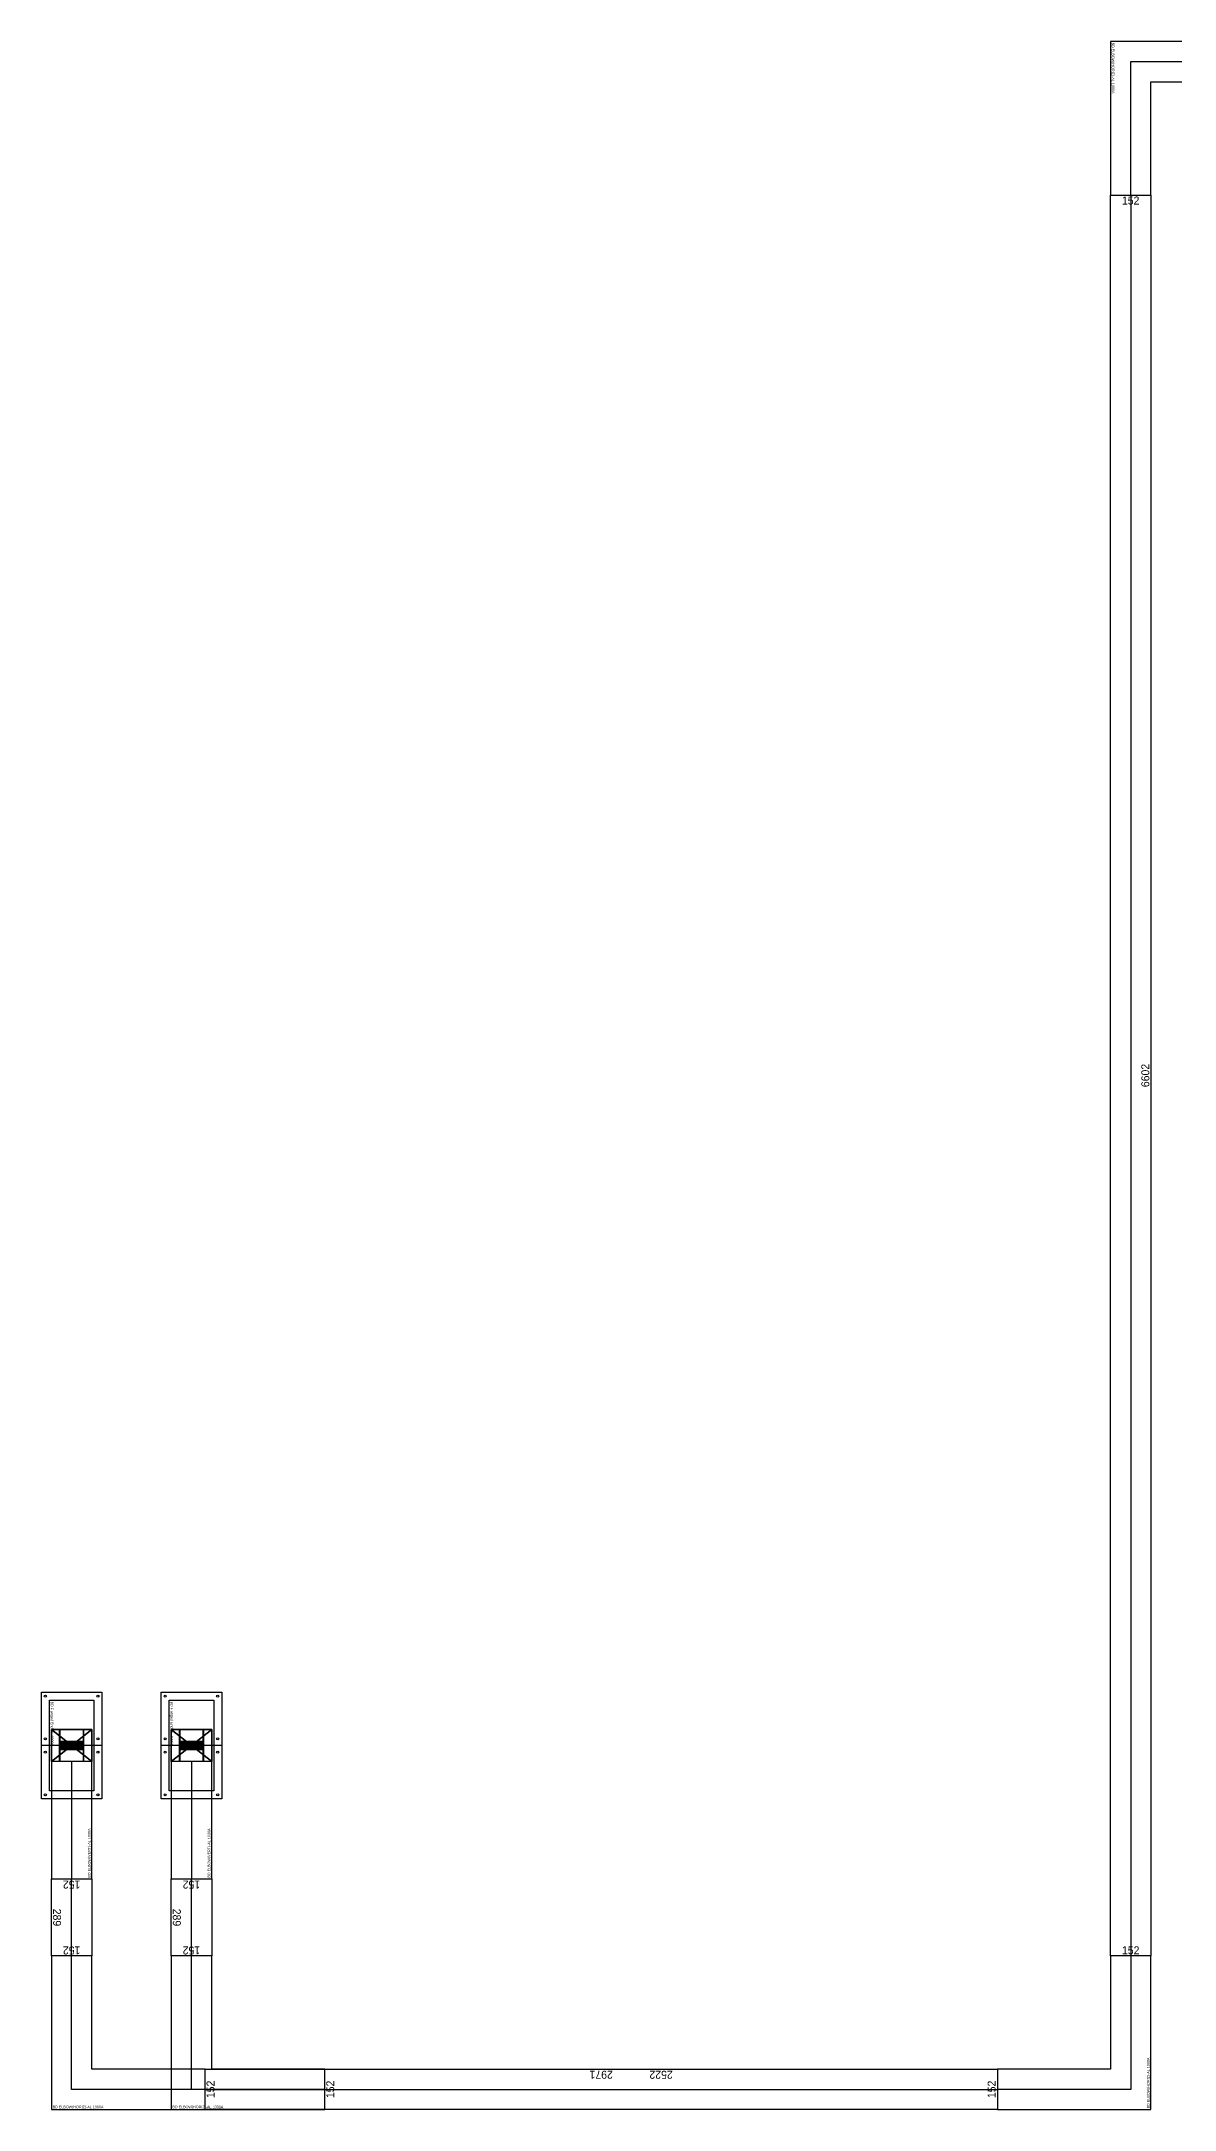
# Model space of a CAD drawing. Header units: millimetres. Extents: x 28486 to 374549, y -351975 to 868946.
# Drawn here: x 96278 to 100527, y -220860 to -213106 of the extents above; entities that cross this region are included whole.
import ezdxf
from ezdxf.enums import TextEntityAlignment as Align

# ---------------------------------------------------------------- set-up
doc = ezdxf.new("R2010")
doc.units = ezdxf.units.MM
doc.header["$LTSCALE"] = 150
doc.layers.get('Defpoints').update_dxf_attribs({"color": 150})
doc.layers.add('-----27 Bus Duct_HV_IT BACK UP A', color=7, linetype='Continuous')
doc.layers.add('-----27 Bus Duct_HV_IT BACK UP B', color=3, linetype='Continuous')
doc.styles.add('ELEC', font='')
doc.styles.get("Standard").update_dxf_attribs({"font": ''})
doc.styles.get('ELEC').set_extended_font_data('Dotum')
doc.styles.get('Standard').set_extended_font_data('Dotum')
doc.dimstyles.new('전기통신참고용-치수', dxfattribs={"dimscale": 15, "dimtxt": 2, "dimasz": 0, "dimexe": 0, "dimexo": 0, "dimgap": 0.4, "dimtad": 4, "dimdec": 0, "dimzin": 0, "dimdsep": 46, "dimtxsty": 'Standard', "dimblk": 'NONE', "dimcen": 0, "dimse1": 1, "dimse2": 1, "dimsd1": 1, "dimsd2": 1, "dimclrd": 8, "dimclre": 8, "dimclrt": 8, "dimadec": 0, "dimazin": 0, "dimtfac": 1, "dimtdec": 0, "dimtix": 1, "dimtmove": 2, "dimatfit": 0, "dimldrblk": 'NONE', "dimfxl": 2, "dimtolj": 1, "dimtzin": 0, "dimarcsym": 0})

# ---------------------------------------------------------------- blocks, each defined once
blk = doc.blocks.new('*D143')
at = {"layer": 'Defpoints', "color": 0, "transparency": 16777216}
for p in [(0, 1464), (152, 1464), (152, 1464)]:
    blk.add_point(p, dxfattribs=at)
at = {"color": 0, "transparency": 16777216, "insert": (76, 1443), "char_height": 30, "attachment_point": 5}
blk.add_mtext('\\A1;{\\C0;152}', dxfattribs=at)
blk = doc.blocks.new('_None')
blk = doc.blocks.new('*D144')
at = {"layer": 'Defpoints', "color": 0, "transparency": 16777216}
for p in [(152, 1464), (152, 1464), (152, 1175)]:
    blk.add_point(p, dxfattribs=at)
at = {"color": 0, "transparency": 16777216, "insert": (131, 1319.5), "char_height": 30, "attachment_point": 5, "rotation": 90}
blk.add_mtext('\\A1;{\\C0;289}', dxfattribs=at)
blk = doc.blocks.new('*D145')
at = {"layer": 'Defpoints', "color": 0, "transparency": 16777216}
for p in [(0, 1175), (152, 1175), (152, 1175)]:
    blk.add_point(p, dxfattribs=at)
at = {"color": 0, "transparency": 16777216, "insert": (76, 1196), "char_height": 30, "attachment_point": 5}
blk.add_mtext('\\A1;{\\C0;152}', dxfattribs=at)
blk = doc.blocks.new('*U67')
at = {"color": 1}
for p, q in [((340, 76), (220, -76)), ((220, 76), (340, -76))]:
    blk.add_line(p, q, dxfattribs=at)
at = {"color": 0}
blk.add_lwpolyline([(-220, -76), (220, -76), (220, 76), (-220, 76)], close=True, dxfattribs=at)
at = {"color": 1}
blk.add_lwpolyline([(220, 0), (-220, 0)], dxfattribs=at)
at = {"color": 0}
blk.add_lwpolyline([(220, -76), (340, -76), (340, 76), (220, 76)], dxfattribs=at)
at = {"color": 1}
for points in [[(220, -46, -0.4142136), (222, -44), (262.8, -44, 0.4142136), (263.8, -43), (263.8, 43, 0.4142136), (262.8, 44), (222, 44, -0.4142136), (220, 46), (220, 76, -0.4142136), (221, 75), (221, 46, 0.4142136), (222, 45), (338, 45, 0.4142136), (339, 46), (339, 75, -0.4142136), (340, 76), (340, 46, -0.4142136), (338, 44), (297.2, 44, 0.4142136), (296.2, 43), (296.2, -43, 0.4142136), (297.2, -44), (338, -44, -0.4142136), (340, -46), (340, -76, -0.4142136), (339, -75), (339, -46, 0.4142136), (338, -45), (222, -45, 0.4142136), (221, -46), (221, -75, -0.4142136), (220, -76), (220, -76), (220, -76), (220, -76)], [(264.8, -43), (264.8, 43, -0.4142136), (265.8, 44), (294.2, 44, -0.4142136), (295.2, 43), (295.2, -43, -0.4142136), (294.2, -44), (265.8, -44, -0.4142136)], [(265.8, -42), (265.8, 42, -0.4142136), (266.8, 43), (271.15, 43, -0.4142136), (272.15, 42), (272.15, -42, -0.4142136), (271.15, -43), (266.8, -43, -0.4142136)], [(273.15, -42), (273.15, 42, -0.4142136), (274.15, 43), (278.5, 43, -0.4142136), (279.5, 42), (279.5, -42, -0.4142136), (278.5, -43), (274.15, -43, -0.4142136)], [(280.5, -42), (280.5, 42, -0.4142136), (281.5, 43), (285.85, 43, -0.4142136), (286.85, 42), (286.85, -42, -0.4142136), (285.85, -43), (281.5, -43, -0.4142136)], [(287.85, -42), (287.85, 42, -0.4142136), (288.85, 43), (293.2, 43, -0.4142136), (294.2, 42), (294.2, -42, -0.4142136), (293.2, -43), (288.85, -43, -0.4142136)]]:
    blk.add_lwpolyline(points, format="xyb", close=True, dxfattribs=at)
at = {"color": 0, "style": 'ELEC'}
blk.add_text('BD ELBOW(VERT)-AL 1000A', height=10, dxfattribs=at).set_placement((-215, -66), align=Align.MIDDLE_LEFT)
blk = doc.blocks.new('*U66')
at = {"color": 0}
blk.add_line((0, 113.5), (0, -113.5), dxfattribs=at)
at = {"color": 1}
for p, q in [((60, 76), (-60, -76)), ((-60, 76), (60, -76))]:
    blk.add_line(p, q, dxfattribs=at)
at = {"color": 0}
for points in [[(200, -113.5), (-200, -113.5), (-200, 113.5), (200, 113.5)], [(170, -83.5), (-170, -83.5), (-170, 83.5), (170, 83.5)]]:
    blk.add_lwpolyline(points, close=True, dxfattribs=at)
at = {"color": 1}
blk.add_lwpolyline([(60, -76), (-60, -76), (-60, 76), (60, 76)], close=True, dxfattribs=at)
for points in [[(-60, -46, -0.4142136), (-58, -44), (-17.2, -44, 0.4142136), (-16.2, -43), (-16.2, 43, 0.4142136), (-17.2, 44), (-58, 44, -0.4142136), (-60, 46), (-60, 76, -0.4142136), (-59, 75), (-59, 46, 0.4142136), (-58, 45), (58, 45, 0.4142136), (59, 46), (59, 75, -0.4142136), (60, 76), (60, 46, -0.4142136), (58, 44), (17.2, 44, 0.4142136), (16.2, 43), (16.2, -43, 0.4142136), (17.2, -44), (58, -44, -0.4142136), (60, -46), (60, -76, -0.4142136), (59, -75), (59, -46, 0.4142136), (58, -45), (-58, -45, 0.4142136), (-59, -46), (-59, -75, -0.4142136), (-60, -76), (-60, -76), (-60, -76), (-60, -76)], [(-15.2, -43), (-15.2, 43, -0.4142136), (-14.2, 44), (14.2, 44, -0.4142136), (15.2, 43), (15.2, -43, -0.4142136), (14.2, -44), (-14.2, -44, -0.4142136)], [(-14.2, -42), (-14.2, 42, -0.4142136), (-13.2, 43), (-8.85, 43, -0.4142136), (-7.85, 42), (-7.85, -42, -0.4142136), (-8.85, -43), (-13.2, -43, -0.4142136)], [(-6.85, -42), (-6.85, 42, -0.4142136), (-5.85, 43), (-1.5, 43, -0.4142136), (-0.5, 42), (-0.5, -42, -0.4142136), (-1.5, -43), (-5.85, -43, -0.4142136)], [(0.5, -42), (0.5, 42, -0.4142136), (1.5, 43), (5.85, 43, -0.4142136), (6.85, 42), (6.85, -42, -0.4142136), (5.85, -43), (1.5, -43, -0.4142136)], [(7.85, -42), (7.85, 42, -0.4142136), (8.85, 43), (13.2, 43, -0.4142136), (14.2, 42), (14.2, -42, -0.4142136), (13.2, -43), (8.85, -43, -0.4142136)]]:
    blk.add_lwpolyline(points, format="xyb", close=True, dxfattribs=at)
at = {"color": 0}
for centre in [(-185, 98.5), (-25, 98.5), (25, 98.5), (185, 98.5), (-185, -98.5), (-25, -98.5), (25, -98.5), (185, -98.5)]:
    blk.add_circle(centre, 4, dxfattribs=at)
at = {"color": 0, "style": 'ELEC'}
blk.add_text('BD Flanged End-AL 1000A', height=10, dxfattribs=at).set_placement((-165, -73.5), align=Align.MIDDLE_LEFT)
blk = doc.blocks.new('*U68')
at = {"color": 0}
blk.add_lwpolyline([(-76, -76), (500, -76), (500, 76), (76, 76), (76, 500), (-76, 500)], close=True, dxfattribs=at)
at = {"color": 1}
blk.add_lwpolyline([(500, 0), (0, 0), (0, 500)], dxfattribs=at)
at = {"color": 0, "style": 'ELEC'}
blk.add_text('BD ELBOW(HORIZ)-AL 1000A', height=10, dxfattribs=at).set_placement((-71, -66), align=Align.MIDDLE_LEFT)
blk = doc.blocks.new('*D139')
at = {"layer": 'Defpoints', "color": 0, "transparency": 16777216}
for p in [(0, 1264), (152, 1264), (152, 1264)]:
    blk.add_point(p, dxfattribs=at)
at = {"color": 0, "transparency": 16777216, "insert": (76, 1243), "char_height": 30, "attachment_point": 5}
blk.add_mtext('\\A1;{\\C0;152}', dxfattribs=at)
blk = doc.blocks.new('*D140')
at = {"layer": 'Defpoints', "color": 0, "transparency": 16777216}
for p in [(152, 1264), (152, 1264), (152, -1706.5)]:
    blk.add_point(p, dxfattribs=at)
at = {"color": 0, "transparency": 16777216, "insert": (131, -221.3), "char_height": 30, "attachment_point": 5, "rotation": 90}
blk.add_mtext('\\A1;{\\C0;2971}', dxfattribs=at)
blk = doc.blocks.new('*D141')
at = {"layer": 'Defpoints', "color": 0, "transparency": 16777216}
for p in [(0, -1706.5), (152, -1706.5), (152, -1706.5)]:
    blk.add_point(p, dxfattribs=at)
at = {"color": 0, "transparency": 16777216, "insert": (76, -1685.5), "char_height": 30, "attachment_point": 5}
blk.add_mtext('\\A1;{\\C0;152}', dxfattribs=at)
blk = doc.blocks.new('*D135')
at = {"layer": 'Defpoints', "color": 0, "transparency": 16777216}
for p in [(0, 3791), (152, 3791), (152, 3791)]:
    blk.add_point(p, dxfattribs=at)
at = {"color": 0, "transparency": 16777216, "insert": (76, 3770), "char_height": 30, "attachment_point": 5}
blk.add_mtext('\\A1;{\\C0;152}', dxfattribs=at)
blk = doc.blocks.new('*D136')
at = {"layer": 'Defpoints', "color": 0, "transparency": 16777216}
for p in [(152, 3791), (152, 3791), (152, -2811)]:
    blk.add_point(p, dxfattribs=at)
at = {"color": 0, "transparency": 16777216, "insert": (131, 490), "char_height": 30, "attachment_point": 5, "rotation": 90}
blk.add_mtext('\\A1;{\\C0;6602}', dxfattribs=at)
blk = doc.blocks.new('*D137')
at = {"layer": 'Defpoints', "color": 0, "transparency": 16777216}
for p in [(0, -2811), (152, -2811), (152, -2811)]:
    blk.add_point(p, dxfattribs=at)
at = {"color": 0, "transparency": 16777216, "insert": (76, -2790), "char_height": 30, "attachment_point": 5}
blk.add_mtext('\\A1;{\\C0;152}', dxfattribs=at)
blk = doc.blocks.new('*D187')
at = {"layer": 'Defpoints', "color": 0, "transparency": 16777216}
for p in [(0, 1264), (152, 1264), (152, 1264)]:
    blk.add_point(p, dxfattribs=at)
at = {"color": 0, "transparency": 16777216, "insert": (76, 1243), "char_height": 30, "attachment_point": 5}
blk.add_mtext('\\A1;{\\C0;152}', dxfattribs=at)
blk = doc.blocks.new('*D188')
at = {"layer": 'Defpoints', "color": 0, "transparency": 16777216}
for p in [(152, 1264), (152, 1264), (152, -1257.5)]:
    blk.add_point(p, dxfattribs=at)
at = {"color": 0, "transparency": 16777216, "insert": (131, 3.2), "char_height": 30, "attachment_point": 5, "rotation": 90}
blk.add_mtext('\\A1;{\\C0;2522}', dxfattribs=at)
blk = doc.blocks.new('*D189')
at = {"layer": 'Defpoints', "color": 0, "transparency": 16777216}
for p in [(0, -1257.5), (152, -1257.5), (152, -1257.5)]:
    blk.add_point(p, dxfattribs=at)
at = {"color": 0, "transparency": 16777216, "insert": (76, -1236.5), "char_height": 30, "attachment_point": 5}
blk.add_mtext('\\A1;{\\C0;152}', dxfattribs=at)
blk = doc.blocks.new('*U142')
at = {"color": 1}
blk.add_line((76, 1464), (76, 1175), dxfattribs=at)
at = {"color": 0}
blk.add_lwpolyline([(152, 1175), (0, 1175), (0, 1464), (152, 1464)], close=True, dxfattribs=at)
for base, p1, p2, override, picture, middle in [((152, 1464), (0, 1464), (152, 1464), {"dimtxsty": 'Standard', "dimclrd": 0, "dimclre": 0, "dimclrt": 0}, '*D143', (76, 1443)), ((152, 1175), (0, 1175), (152, 1175), {"dimtad": 1, "dimtxsty": 'Standard', "dimclrd": 0, "dimclre": 0, "dimclrt": 0}, '*D145', (76, 1196))]:
    dim = blk.add_linear_dim(base=base, p1=p1, p2=p2, text='{\\C0;<>}', dimstyle='전기통신참고용-치수', override=override, dxfattribs=at)
    dim.commit()
    dim.dimension.update_dxf_attribs({"geometry": picture, "text_midpoint": middle})
dim = blk.add_linear_dim(base=(152, 1464), p1=(152, 1175), p2=(152, 1464), angle=90, text='{\\C0;<>}', dimstyle='전기통신참고용-치수', override={"dimtad": 1, "dimtxsty": 'Standard', "dimclrd": 0, "dimclre": 0, "dimclrt": 0}, dxfattribs=at)
dim.commit()
dim.dimension.update_dxf_attribs({"geometry": '*D144', "text_midpoint": (131, 1319.5)})
blk = doc.blocks.new('*U138')
at = {"color": 1}
blk.add_line((76, 1264), (76, -1706.5), dxfattribs=at)
at = {"color": 0}
blk.add_lwpolyline([(152, -1706.5), (0, -1706.5), (0, 1264), (152, 1264)], close=True, dxfattribs=at)
for base, p1, p2, override, picture, middle in [((152, 1264), (0, 1264), (152, 1264), {"dimtxsty": 'Standard', "dimclrd": 0, "dimclre": 0, "dimclrt": 0}, '*D139', (76, 1243)), ((152, -1706.5), (0, -1706.5), (152, -1706.5), {"dimtad": 1, "dimtxsty": 'Standard', "dimclrd": 0, "dimclre": 0, "dimclrt": 0}, '*D141', (76, -1685.5))]:
    dim = blk.add_linear_dim(base=base, p1=p1, p2=p2, text='{\\C0;<>}', dimstyle='전기통신참고용-치수', override=override, dxfattribs=at)
    dim.commit()
    dim.dimension.update_dxf_attribs({"geometry": picture, "text_midpoint": middle})
dim = blk.add_linear_dim(base=(152, 1264), p1=(152, -1706.5), p2=(152, 1264), angle=90, text='{\\C0;<>}', dimstyle='전기통신참고용-치수', override={"dimtad": 1, "dimtxsty": 'Standard', "dimclrd": 0, "dimclre": 0, "dimclrt": 0}, dxfattribs=at)
dim.commit()
dim.dimension.update_dxf_attribs({"geometry": '*D140', "text_midpoint": (130.9796472, -221.25)})
blk = doc.blocks.new('*U134')
at = {"color": 1}
blk.add_line((76, 3791), (76, -2811), dxfattribs=at)
at = {"color": 0}
blk.add_lwpolyline([(152, -2811), (0, -2811), (0, 3791), (152, 3791)], close=True, dxfattribs=at)
for base, p1, p2, override, picture, middle in [((152, 3791), (0, 3791), (152, 3791), {"dimtxsty": 'Standard', "dimclrd": 0, "dimclre": 0, "dimclrt": 0}, '*D135', (76, 3770)), ((152, -2811), (0, -2811), (152, -2811), {"dimtad": 1, "dimtxsty": 'Standard', "dimclrd": 0, "dimclre": 0, "dimclrt": 0}, '*D137', (76, -2790))]:
    dim = blk.add_linear_dim(base=base, p1=p1, p2=p2, text='{\\C0;<>}', dimstyle='전기통신참고용-치수', override=override, dxfattribs=at)
    dim.commit()
    dim.dimension.update_dxf_attribs({"geometry": picture, "text_midpoint": middle})
dim = blk.add_linear_dim(base=(152, 3791), p1=(152, -2811), p2=(152, 3791), angle=90, text='{\\C0;<>}', dimstyle='전기통신참고용-치수', override={"dimtad": 1, "dimtxsty": 'Standard', "dimclrd": 0, "dimclre": 0, "dimclrt": 0}, dxfattribs=at)
dim.commit()
dim.dimension.update_dxf_attribs({"geometry": '*D136', "text_midpoint": (131, 490)})
blk = doc.blocks.new('*U186')
at = {"color": 1}
blk.add_line((76, 1264), (76, -1257.5), dxfattribs=at)
at = {"color": 0}
blk.add_lwpolyline([(152, -1257.5), (0, -1257.5), (0, 1264), (152, 1264)], close=True, dxfattribs=at)
for base, p1, p2, override, picture, middle in [((152, 1264), (0, 1264), (152, 1264), {"dimtxsty": 'Standard', "dimclrd": 0, "dimclre": 0, "dimclrt": 0}, '*D187', (76, 1243)), ((152, -1257.5), (0, -1257.5), (152, -1257.5), {"dimtad": 1, "dimtxsty": 'Standard', "dimclrd": 0, "dimclre": 0, "dimclrt": 0}, '*D189', (76, -1236.5))]:
    dim = blk.add_linear_dim(base=base, p1=p1, p2=p2, text='{\\C0;<>}', dimstyle='전기통신참고용-치수', override=override, dxfattribs=at)
    dim.commit()
    dim.dimension.update_dxf_attribs({"geometry": picture, "text_midpoint": middle})
dim = blk.add_linear_dim(base=(152, 1264), p1=(152, -1257.5), p2=(152, 1264), angle=90, text='{\\C0;<>}', dimstyle='전기통신참고용-치수', override={"dimtad": 1, "dimtxsty": 'Standard', "dimclrd": 0, "dimclre": 0, "dimclrt": 0}, dxfattribs=at)
dim.commit()
dim.dimension.update_dxf_attribs({"geometry": '*D188', "text_midpoint": (130.9796472, 3.25)})

msp = doc.modelspace()

# ---------------------------------------------------------------- block references
at = {"layer": '-----27 Bus Duct_HV_IT BACK UP A'}
for name, p, rotation in [('*U68', (100362.1, -213182), 270), ('*U66', (96391.6, -219495), 270), ('*U67', (96391.6, -219775), 89.99999999999997), ('*U142', (96467.6, -218820), 180), ('*U68', (100362.1, -220784), 90), ('*U138', (98155.6, -220860), 89.99999999999997)]:
    msp.add_blockref(name, p, dxfattribs=dict(at, rotation=rotation))
for name, p in [('*U134', (100286.1, -217473)), ('*U68', (96391.6, -220784))]:
    msp.add_blockref(name, p, dxfattribs=at)
at = {"layer": '-----27 Bus Duct_HV_IT BACK UP B'}
for name, p, rotation in [('*U68', (100362.1, -213182), 270), ('*U66', (96840.6, -219495), 270), ('*U67', (96840.6, -219775), 89.99999999999997), ('*U142', (96916.6, -218820), 180), ('*U68', (100362.1, -220784), 90), ('*U186', (98604.6, -220860), 89.99999999999997)]:
    msp.add_blockref(name, p, dxfattribs=dict(at, rotation=rotation))
for name, p in [('*U134', (100286.1, -217473)), ('*U68', (96840.6, -220784))]:
    msp.add_blockref(name, p, dxfattribs=at)

doc.saveas('drawing.dxf')
